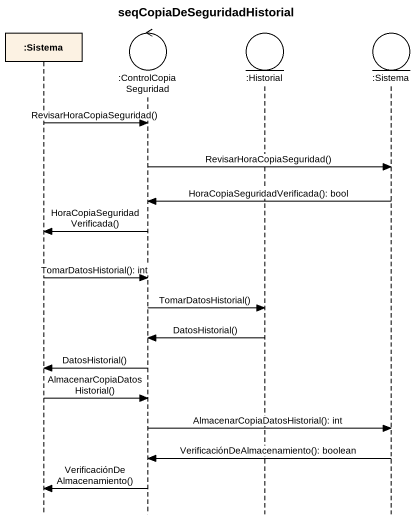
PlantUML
@startuml
title seqCopiaDeSeguridadHistorial
hide footbox
participant ":Sistema" as Sistema
control ":ControlCopiaSeguridad" as ControlCopiaSeguridad
entity ":Historial" as Historial
entity ":Sistema" as Sistema_2

Sistema -> ControlCopiaSeguridad : RevisarHoraCopiaSeguridad()
ControlCopiaSeguridad -> Sistema_2 : RevisarHoraCopiaSeguridad()
Sistema_2 -> ControlCopiaSeguridad : HoraCopiaSeguridadVerificada(): bool
ControlCopiaSeguridad -> Sistema : HoraCopiaSeguridadVerificada()
Sistema -> ControlCopiaSeguridad : TomarDatosHistorial(): int
ControlCopiaSeguridad -> Historial : TomarDatosHistorial()
Historial -> ControlCopiaSeguridad : DatosHistorial()
ControlCopiaSeguridad -> Sistema : DatosHistorial()
Sistema -> ControlCopiaSeguridad : AlmacenarCopiaDatosHistorial()
ControlCopiaSeguridad -> Sistema_2 : AlmacenarCopiaDatosHistorial(): int
Sistema_2 -> ControlCopiaSeguridad : VerificaciónDeAlmacenamiento(): boolean
ControlCopiaSeguridad -> Sistema : VerificaciónDeAlmacenamiento()
@enduml
